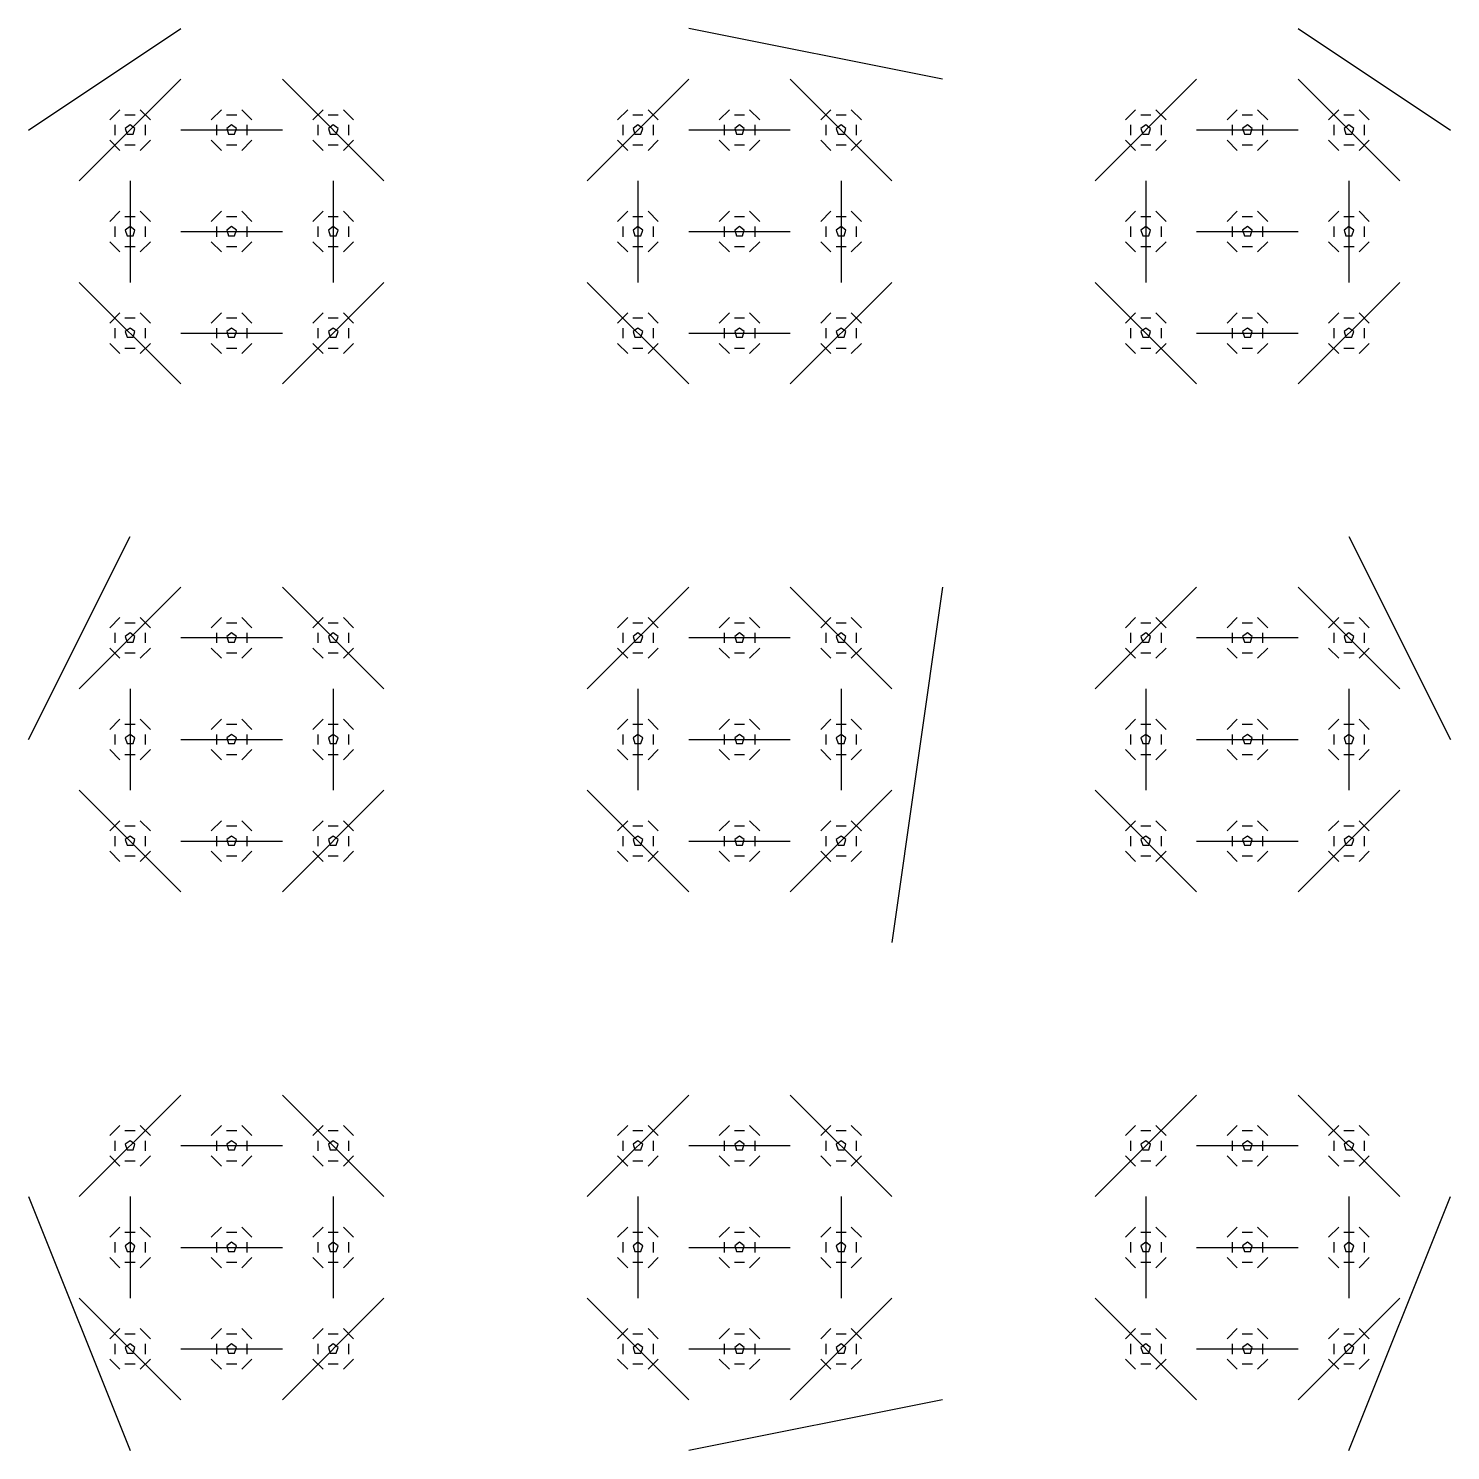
# Model space of a CAD drawing. Extents: x -90 to 190, y -90 to 190.
import ezdxf

# ---------------------------------------------------------------- set-up
doc = ezdxf.new("R2010")
doc.units = 0
doc.layers.get('0').update_dxf_attribs({"linetype": 'CONTINUOUS'})
doc.layers.add('MYLAYERBLUE', color=5, linetype='CONTINUOUS')
doc.layers.add('MYLAYERRED', color=1, linetype='CONTINUOUS')

# ---------------------------------------------------------------- blocks, each defined once
blk = doc.blocks.new('DEMOBLOCKWITHSUB')
at = {"color": 0, "linetype": 'CONTINUOUS'}
blk.add_line((-2, 4), (-4, 2), dxfattribs=at)
at = {"color": 2, "linetype": 'CONTINUOUS'}
blk.add_line((-1, 3), (1, 3), dxfattribs=at)
at = {"linetype": 'CONTINUOUS'}
blk.add_line((2, 4), (4, 2), dxfattribs=at)
at = {"layer": 'MYLAYERBLUE', "color": 0, "linetype": 'CONTINUOUS'}
blk.add_line((-2, -4), (-4, -2), dxfattribs=at)
at = {"layer": 'MYLAYERBLUE', "linetype": 'CONTINUOUS'}
blk.add_line((4, -2), (2, -4), dxfattribs=at)
at = {"layer": 'MYLAYERBLUE', "color": 2, "linetype": 'CONTINUOUS'}
blk.add_line((1, -3), (-1, -3), dxfattribs=at)
at = {"layer": 'MYLAYERRED', "color": 0, "linetype": 'CONTINUOUS'}
blk.add_line((-3, 1), (-3, -1), dxfattribs=at)
at = {"layer": 'MYLAYERRED', "linetype": 'CONTINUOUS'}
blk.add_line((3, 1), (3, -1), dxfattribs=at)
at = {"layer": 'MYLAYERRED', "color": 2, "linetype": 'CONTINUOUS'}
blk.add_lwpolyline([(0, 1), (-0.95, 0.31), (-0.59, -0.81), (0.59, -0.81), (0.95, 0.31)], close=True, dxfattribs=at)
blk = doc.blocks.new('DEMOBLOCK')
at = {"color": 0, "linetype": 'CONTINUOUS'}
blk.add_line((-10, 30), (-30, 10), dxfattribs=at)
at = {"linetype": 'CONTINUOUS'}
blk.add_line((10, 30), (30, 10), dxfattribs=at)
at = {"color": 4, "linetype": 'CONTINUOUS'}
blk.add_line((10, 20), (-10, 20), dxfattribs=at)
at = {"layer": 'MYLAYERBLUE', "color": 0, "linetype": 'CONTINUOUS'}
blk.add_line((-30, -10), (-10, -30), dxfattribs=at)
at = {"layer": 'MYLAYERBLUE', "linetype": 'CONTINUOUS'}
blk.add_line((30, -10), (10, -30), dxfattribs=at)
at = {"layer": 'MYLAYERBLUE', "color": 4, "linetype": 'CONTINUOUS'}
blk.add_line((-10, -20), (10, -20), dxfattribs=at)
at = {"layer": 'MYLAYERRED', "color": 0, "linetype": 'CONTINUOUS'}
blk.add_line((-20, 10), (-20, -10), dxfattribs=at)
at = {"layer": 'MYLAYERRED', "linetype": 'CONTINUOUS'}
blk.add_line((20, 10), (20, -10), dxfattribs=at)
at = {"layer": 'MYLAYERRED', "color": 4, "linetype": 'CONTINUOUS'}
blk.add_line((-10, 0), (10, 0), dxfattribs=at)
at = {"color": 0, "linetype": 'CONTINUOUS'}
blk.add_blockref('DEMOBLOCKWITHSUB', (-20, 20), dxfattribs=at)
at = {"color": 4, "linetype": 'CONTINUOUS'}
blk.add_blockref('DEMOBLOCKWITHSUB', (0, 20), dxfattribs=at)
at = {"linetype": 'CONTINUOUS'}
blk.add_blockref('DEMOBLOCKWITHSUB', (20, 20), dxfattribs=at)
at = {"layer": 'MYLAYERBLUE', "color": 0, "linetype": 'CONTINUOUS'}
blk.add_blockref('DEMOBLOCKWITHSUB', (-20, -20), dxfattribs=at)
at = {"layer": 'MYLAYERBLUE', "color": 4, "linetype": 'CONTINUOUS'}
blk.add_blockref('DEMOBLOCKWITHSUB', (0, -20), dxfattribs=at)
at = {"layer": 'MYLAYERBLUE', "linetype": 'CONTINUOUS'}
blk.add_blockref('DEMOBLOCKWITHSUB', (20, -20), dxfattribs=at)
at = {"layer": 'MYLAYERRED', "color": 0, "linetype": 'CONTINUOUS'}
blk.add_blockref('DEMOBLOCKWITHSUB', (-20, 0), dxfattribs=at)
at = {"layer": 'MYLAYERRED', "color": 4, "linetype": 'CONTINUOUS'}
blk.add_blockref('DEMOBLOCKWITHSUB', (0, 0), dxfattribs=at)
at = {"layer": 'MYLAYERRED', "linetype": 'CONTINUOUS'}
blk.add_blockref('DEMOBLOCKWITHSUB', (20, 0), dxfattribs=at)

msp = doc.modelspace()

# ---------------------------------------------------------------- linework, layer by layer
at = {"color": 0, "linetype": 'CONTINUOUS'}
msp.add_line((-90, 170), (-60, 190), dxfattribs=at)
at = {"color": 3, "linetype": 'CONTINUOUS'}
msp.add_line((90, 180), (40, 190), dxfattribs=at)
at = {"linetype": 'CONTINUOUS'}
msp.add_line((160, 190), (190, 170), dxfattribs=at)
at = {"layer": 'MYLAYERBLUE', "color": 0, "linetype": 'CONTINUOUS'}
msp.add_line((-90, -40), (-70, -90), dxfattribs=at)
at = {"layer": 'MYLAYERBLUE', "linetype": 'CONTINUOUS'}
msp.add_line((170, -90), (190, -40), dxfattribs=at)
at = {"layer": 'MYLAYERBLUE', "color": 3, "linetype": 'CONTINUOUS'}
msp.add_line((90, -80), (40, -90), dxfattribs=at)
at = {"layer": 'MYLAYERRED', "color": 0, "linetype": 'CONTINUOUS'}
msp.add_line((-90, 50), (-70, 90), dxfattribs=at)
at = {"layer": 'MYLAYERRED', "linetype": 'CONTINUOUS'}
msp.add_line((170, 90), (190, 50), dxfattribs=at)
at = {"layer": 'MYLAYERRED', "color": 3, "linetype": 'CONTINUOUS'}
msp.add_line((90, 80), (80, 10), dxfattribs=at)

# ---------------------------------------------------------------- block references
at = {"color": 0, "linetype": 'CONTINUOUS'}
msp.add_blockref('DEMOBLOCK', (-50, 150), dxfattribs=at)
at = {"color": 3, "linetype": 'CONTINUOUS'}
msp.add_blockref('DEMOBLOCK', (50, 150), dxfattribs=at)
at = {"linetype": 'CONTINUOUS'}
msp.add_blockref('DEMOBLOCK', (150, 150), dxfattribs=at)
at = {"layer": 'MYLAYERBLUE', "color": 0, "linetype": 'CONTINUOUS'}
msp.add_blockref('DEMOBLOCK', (-50, -50), dxfattribs=at)
at = {"layer": 'MYLAYERBLUE', "color": 3, "linetype": 'CONTINUOUS'}
msp.add_blockref('DEMOBLOCK', (50, -50), dxfattribs=at)
at = {"layer": 'MYLAYERBLUE', "linetype": 'CONTINUOUS'}
msp.add_blockref('DEMOBLOCK', (150, -50), dxfattribs=at)
at = {"layer": 'MYLAYERRED', "color": 0, "linetype": 'CONTINUOUS'}
msp.add_blockref('DEMOBLOCK', (-50, 50), dxfattribs=at)
at = {"layer": 'MYLAYERRED', "color": 3, "linetype": 'CONTINUOUS'}
msp.add_blockref('DEMOBLOCK', (50, 50), dxfattribs=at)
at = {"layer": 'MYLAYERRED', "linetype": 'CONTINUOUS'}
msp.add_blockref('DEMOBLOCK', (150, 50), dxfattribs=at)

doc.saveas('drawing.dxf')
